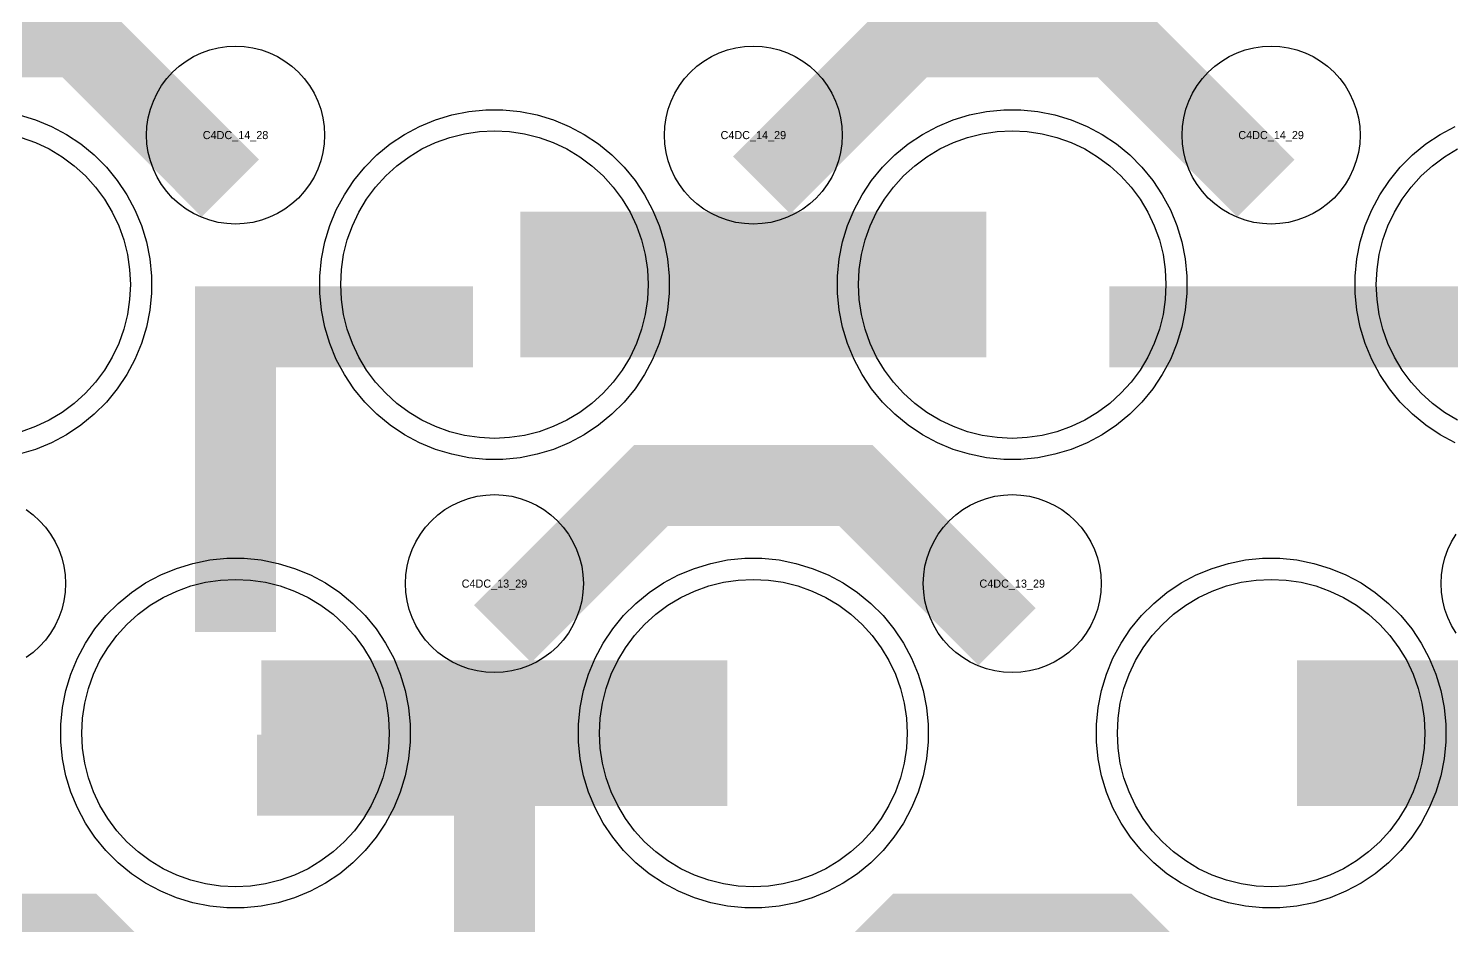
# Model space of a CAD drawing. Extents: x -11880 to 11880, y -14992 to 14992.
# Drawn here: x -2864 to -2424.2, y -13097.7 to -12820.5 of the extents above; entities that cross this region are included whole.
import ezdxf
from ezdxf.enums import TextEntityAlignment as Align

# ---------------------------------------------------------------- set-up
doc = ezdxf.new("R2010")
doc.units = 0
doc.header["$MEASUREMENT"] = 0
for name, color, linetype in [('GDS_775_DT_237', 138, 'CONTINUOUS'), ('RDL1_FS', 34, 'CONTINUOUS'), ('RDL_BS', 160, 'CONTINUOUS')]:
    doc.layers.add(name, color=color, linetype=linetype)

msp = doc.modelspace()

# ---------------------------------------------------------------- linework, layer by layer
at = {"layer": 'RDL1_FS'}
for points in [[(-2720, -12947.174), (-2724.657, -12946.945), (-2729.268, -12946.261), (-2733.791, -12945.129), (-2738.181, -12943.557), (-2742.395, -12941.565), (-2746.395, -12939.167), (-2750.14, -12936.389), (-2753.594, -12933.259), (-2756.724, -12929.805), (-2759.502, -12926.06), (-2761.9, -12922.06), (-2763.892, -12917.846), (-2765.464, -12913.456), (-2766.596, -12908.933), (-2767.28, -12904.322), (-2767.509, -12899.665), (-2767.28, -12895.008), (-2766.596, -12890.397), (-2765.464, -12885.874), (-2763.892, -12881.484), (-2761.9, -12877.27), (-2759.502, -12873.27), (-2756.724, -12869.525), (-2753.594, -12866.071), (-2750.14, -12862.941), (-2746.395, -12860.163), (-2742.395, -12857.765), (-2738.181, -12855.773), (-2733.791, -12854.201), (-2729.268, -12853.069), (-2724.657, -12852.385), (-2720, -12852.156), (-2715.343, -12852.385), (-2710.732, -12853.069), (-2706.209, -12854.201), (-2701.819, -12855.773), (-2697.605, -12857.765), (-2693.605, -12860.163), (-2689.86, -12862.941), (-2686.406, -12866.071), (-2683.276, -12869.525), (-2680.498, -12873.27), (-2678.1, -12877.27), (-2676.108, -12881.484), (-2674.536, -12885.874), (-2673.404, -12890.397), (-2672.72, -12895.008), (-2672.491, -12899.665), (-2672.72, -12904.322), (-2673.404, -12908.933), (-2674.536, -12913.456), (-2676.108, -12917.846), (-2678.1, -12922.06), (-2680.498, -12926.06), (-2683.276, -12929.805), (-2686.406, -12933.259), (-2689.86, -12936.389), (-2693.605, -12939.167), (-2697.605, -12941.565), (-2701.819, -12943.557), (-2706.209, -12945.129), (-2710.732, -12946.261), (-2715.343, -12946.945)], [(-2560, -12947.174), (-2564.657, -12946.945), (-2569.268, -12946.261), (-2573.791, -12945.129), (-2578.181, -12943.557), (-2582.395, -12941.565), (-2586.395, -12939.167), (-2590.14, -12936.389), (-2593.594, -12933.259), (-2596.724, -12929.805), (-2599.502, -12926.06), (-2601.9, -12922.06), (-2603.892, -12917.846), (-2605.464, -12913.456), (-2606.596, -12908.933), (-2607.28, -12904.322), (-2607.509, -12899.665), (-2607.28, -12895.008), (-2606.596, -12890.397), (-2605.464, -12885.874), (-2603.892, -12881.484), (-2601.9, -12877.27), (-2599.502, -12873.27), (-2596.724, -12869.525), (-2593.594, -12866.071), (-2590.14, -12862.941), (-2586.395, -12860.163), (-2582.395, -12857.765), (-2578.181, -12855.773), (-2573.791, -12854.201), (-2569.268, -12853.069), (-2564.657, -12852.385), (-2560, -12852.156), (-2555.343, -12852.385), (-2550.732, -12853.069), (-2546.209, -12854.201), (-2541.819, -12855.773), (-2537.605, -12857.765), (-2533.605, -12860.163), (-2529.86, -12862.941), (-2526.406, -12866.071), (-2523.276, -12869.525), (-2520.498, -12873.27), (-2518.1, -12877.27), (-2516.108, -12881.484), (-2514.536, -12885.874), (-2513.404, -12890.397), (-2512.72, -12895.008), (-2512.491, -12899.665), (-2512.72, -12904.322), (-2513.404, -12908.933), (-2514.536, -12913.456), (-2516.108, -12917.846), (-2518.1, -12922.06), (-2520.498, -12926.06), (-2523.276, -12929.805), (-2526.406, -12933.259), (-2529.86, -12936.389), (-2533.605, -12939.167), (-2537.605, -12941.565), (-2541.819, -12943.557), (-2546.209, -12945.129), (-2550.732, -12946.261), (-2555.343, -12946.945)], [(-2800, -13085.739), (-2804.657, -13085.51), (-2809.268, -13084.826), (-2813.791, -13083.694), (-2818.181, -13082.122), (-2822.395, -13080.13), (-2826.395, -13077.732), (-2830.14, -13074.954), (-2833.594, -13071.824), (-2836.724, -13068.37), (-2839.502, -13064.625), (-2841.9, -13060.625), (-2843.892, -13056.411), (-2845.464, -13052.021), (-2846.596, -13047.498), (-2847.28, -13042.887), (-2847.509, -13038.23), (-2847.28, -13033.573), (-2846.596, -13028.962), (-2845.464, -13024.439), (-2843.892, -13020.049), (-2841.9, -13015.835), (-2839.502, -13011.835), (-2836.724, -13008.09), (-2833.594, -13004.636), (-2830.14, -13001.506), (-2826.395, -12998.728), (-2822.395, -12996.33), (-2818.181, -12994.338), (-2813.791, -12992.766), (-2809.268, -12991.634), (-2804.657, -12990.95), (-2800, -12990.721), (-2795.343, -12990.95), (-2790.732, -12991.634), (-2786.209, -12992.766), (-2781.819, -12994.338), (-2777.605, -12996.33), (-2773.605, -12998.728), (-2769.86, -13001.506), (-2766.406, -13004.636), (-2763.276, -13008.09), (-2760.498, -13011.835), (-2758.1, -13015.835), (-2756.108, -13020.049), (-2754.536, -13024.439), (-2753.404, -13028.962), (-2752.72, -13033.573), (-2752.491, -13038.23), (-2752.72, -13042.887), (-2753.404, -13047.498), (-2754.536, -13052.021), (-2756.108, -13056.411), (-2758.1, -13060.625), (-2760.498, -13064.625), (-2763.276, -13068.37), (-2766.406, -13071.824), (-2769.86, -13074.954), (-2773.605, -13077.732), (-2777.605, -13080.13), (-2781.819, -13082.122), (-2786.209, -13083.694), (-2790.732, -13084.826), (-2795.343, -13085.51)], [(-2640, -13085.739), (-2644.657, -13085.51), (-2649.268, -13084.826), (-2653.791, -13083.694), (-2658.181, -13082.122), (-2662.395, -13080.13), (-2666.395, -13077.732), (-2670.14, -13074.954), (-2673.594, -13071.824), (-2676.724, -13068.37), (-2679.502, -13064.625), (-2681.9, -13060.625), (-2683.892, -13056.411), (-2685.464, -13052.021), (-2686.596, -13047.498), (-2687.28, -13042.887), (-2687.509, -13038.23), (-2687.28, -13033.573), (-2686.596, -13028.962), (-2685.464, -13024.439), (-2683.892, -13020.049), (-2681.9, -13015.835), (-2679.502, -13011.835), (-2676.724, -13008.09), (-2673.594, -13004.636), (-2670.14, -13001.506), (-2666.395, -12998.728), (-2662.395, -12996.33), (-2658.181, -12994.338), (-2653.791, -12992.766), (-2649.268, -12991.634), (-2644.657, -12990.95), (-2640, -12990.721), (-2635.343, -12990.95), (-2630.732, -12991.634), (-2626.209, -12992.766), (-2621.819, -12994.338), (-2617.605, -12996.33), (-2613.605, -12998.728), (-2609.86, -13001.506), (-2606.406, -13004.636), (-2603.276, -13008.09), (-2600.498, -13011.835), (-2598.1, -13015.835), (-2596.108, -13020.049), (-2594.536, -13024.439), (-2593.404, -13028.962), (-2592.72, -13033.573), (-2592.491, -13038.23), (-2592.72, -13042.887), (-2593.404, -13047.498), (-2594.536, -13052.021), (-2596.108, -13056.411), (-2598.1, -13060.625), (-2600.498, -13064.625), (-2603.276, -13068.37), (-2606.406, -13071.824), (-2609.86, -13074.954), (-2613.605, -13077.732), (-2617.605, -13080.13), (-2621.819, -13082.122), (-2626.209, -13083.694), (-2630.732, -13084.826), (-2635.343, -13085.51)], [(-2480, -13085.739), (-2484.657, -13085.51), (-2489.268, -13084.826), (-2493.791, -13083.694), (-2498.181, -13082.122), (-2502.395, -13080.13), (-2506.395, -13077.732), (-2510.14, -13074.954), (-2513.594, -13071.824), (-2516.724, -13068.37), (-2519.502, -13064.625), (-2521.9, -13060.625), (-2523.892, -13056.411), (-2525.464, -13052.021), (-2526.596, -13047.498), (-2527.28, -13042.887), (-2527.509, -13038.23), (-2527.28, -13033.573), (-2526.596, -13028.962), (-2525.464, -13024.439), (-2523.892, -13020.049), (-2521.9, -13015.835), (-2519.502, -13011.835), (-2516.724, -13008.09), (-2513.594, -13004.636), (-2510.14, -13001.506), (-2506.395, -12998.728), (-2502.395, -12996.33), (-2498.181, -12994.338), (-2493.791, -12992.766), (-2489.268, -12991.634), (-2484.657, -12990.95), (-2480, -12990.721), (-2475.343, -12990.95), (-2470.732, -12991.634), (-2466.209, -12992.766), (-2461.819, -12994.338), (-2457.605, -12996.33), (-2453.605, -12998.728), (-2449.86, -13001.506), (-2446.406, -13004.636), (-2443.276, -13008.09), (-2440.498, -13011.835), (-2438.1, -13015.835), (-2436.108, -13020.049), (-2434.536, -13024.439), (-2433.404, -13028.962), (-2432.72, -13033.573), (-2432.491, -13038.23), (-2432.72, -13042.887), (-2433.404, -13047.498), (-2434.536, -13052.021), (-2436.108, -13056.411), (-2438.1, -13060.625), (-2440.498, -13064.625), (-2443.276, -13068.37), (-2446.406, -13071.824), (-2449.86, -13074.954), (-2453.605, -13077.732), (-2457.605, -13080.13), (-2461.819, -13082.122), (-2466.209, -13083.694), (-2470.732, -13084.826), (-2475.343, -13085.51)]]:
    msp.add_lwpolyline(points, close=True, dxfattribs=at)
at = {"layer": 'RDL1_FS', "color": 240, "true_color": 0xed1f24}
msp.add_lwpolyline([(-2866.209, -12854.201), (-2861.819, -12855.773), (-2857.605, -12857.765), (-2853.605, -12860.163), (-2849.86, -12862.941), (-2846.406, -12866.071), (-2843.276, -12869.525), (-2840.498, -12873.27), (-2838.1, -12877.27), (-2836.108, -12881.484), (-2834.536, -12885.874), (-2833.404, -12890.397), (-2832.72, -12895.008), (-2832.491, -12899.665), (-2832.72, -12904.322), (-2833.404, -12908.933), (-2834.536, -12913.456), (-2836.108, -12917.846), (-2838.1, -12922.06), (-2840.498, -12926.06), (-2843.276, -12929.805), (-2846.406, -12933.259), (-2849.86, -12936.389), (-2853.605, -12939.167), (-2857.605, -12941.565), (-2861.819, -12943.557), (-2866.209, -12945.129)], dxfattribs=at)
at = {"layer": 'RDL1_FS'}
msp.add_lwpolyline([(-2422.395, -12941.565), (-2426.395, -12939.167), (-2430.14, -12936.389), (-2433.594, -12933.259), (-2436.724, -12929.805), (-2439.502, -12926.06), (-2441.9, -12922.06), (-2443.892, -12917.846), (-2445.464, -12913.456), (-2446.596, -12908.933), (-2447.28, -12904.322), (-2447.509, -12899.665), (-2447.28, -12895.008), (-2446.596, -12890.397), (-2445.464, -12885.874), (-2443.892, -12881.484), (-2441.9, -12877.27), (-2439.502, -12873.27), (-2436.724, -12869.525), (-2433.594, -12866.071), (-2430.14, -12862.941), (-2426.395, -12860.163), (-2422.395, -12857.765)], dxfattribs=at)
for points in [[(-2711.998, -12899.665, 45, 45, 0), (-2639.998, -12899.665, 45, 45, 0)], [(-2639.998, -12899.665, 45, 45, 0), (-2567.998, -12899.665, 45, 45, 0)], [(-2791.998, -13038.23, 45, 45, 0), (-2719.998, -13038.23, 45, 45, 0)], [(-2719.998, -13038.23, 45, 45, 0), (-2647.998, -13038.23, 45, 45, 0)], [(-2471.998, -13038.23, 45, 45, 0), (-2399.998, -13038.23, 45, 45, 0)]]:
    msp.add_lwpolyline(points, format="xyseb", dxfattribs=at)
at = {"layer": 'RDL_BS'}
for points in [[(-2801.599, -12869.878, 25, 25, 0), (-2848.313, -12823.164, 25, 25, 0), (-2878.071, -12823.164, 25, 25, 0)], [(-2637.438, -12868.979, 25, 25, 0), (-2591.623, -12823.164, 25, 25, 0), (-2558.07, -12823.164, 25, 25, 0)], [(-2481.599, -12869.878, 25, 25, 0), (-2528.313, -12823.164, 25, 25, 0), (-2558.071, -12823.164, 25, 25, 0)], [(-2800, -13006.955, 25, 25, 0), (-2800, -12900.178, 25, 25, 0)], [(-2812.5, -12912.678, 25, 25, 0), (-2726.667, -12912.678, 25, 25, 0)], [(-2772.944, -12912.678, 25, 25, 0), (-2731.74, -12912.678, 25, 25, 0)], [(-2529.984, -12912.678, 25, 25, 0), (-2420.719, -12912.678, 25, 25, 0)], [(-2800, -12930.647, 25, 25, 0), (-2800, -12976.267, 25, 25, 0)], [(-2717.438, -13007.544, 25, 25, 0), (-2671.623, -12961.729, 25, 25, 0), (-2638.07, -12961.729, 25, 25, 0)], [(-2561.599, -13008.443, 25, 25, 0), (-2608.313, -12961.729, 25, 25, 0), (-2638.071, -12961.729, 25, 25, 0)], [(-2720, -13145.52, 25, 25, 0), (-2720, -13038.743, 25, 25, 0)], [(-2707.5, -13051.243, 25, 25, 0), (-2793.333, -13051.243, 25, 25, 0)], [(-2747.056, -13051.243, 25, 25, 0), (-2788.26, -13051.243, 25, 25, 0)], [(-2720, -13069.212, 25, 25, 0), (-2720, -13114.832, 25, 25, 0)], [(-2801.599, -13147.008, 25, 25, 0), (-2848.313, -13100.294, 25, 25, 0), (-2878.071, -13100.294, 25, 25, 0)], [(-2637.438, -13146.109, 25, 25, 0), (-2591.623, -13100.294, 25, 25, 0), (-2558.07, -13100.294, 25, 25, 0)], [(-2481.599, -13147.008, 25, 25, 0), (-2528.313, -13100.294, 25, 25, 0), (-2558.071, -13100.294, 25, 25, 0)]]:
    msp.add_lwpolyline(points, format="xyseb", dxfattribs=at)
for points in [[(-2800, -12880.971), (-2802.693, -12880.839), (-2805.365, -12880.443), (-2807.984, -12879.786), (-2810.519, -12878.879), (-2812.956, -12877.727), (-2815.28, -12876.334), (-2817.443, -12874.731), (-2819.442, -12872.919), (-2821.254, -12870.92), (-2822.857, -12868.757), (-2824.25, -12866.433), (-2825.402, -12863.996), (-2826.309, -12861.461), (-2826.966, -12858.842), (-2827.362, -12856.17), (-2827.494, -12853.477), (-2827.362, -12850.784), (-2826.966, -12848.112), (-2826.309, -12845.493), (-2825.402, -12842.958), (-2824.25, -12840.521), (-2822.857, -12838.197), (-2821.254, -12836.034), (-2819.442, -12834.035), (-2817.443, -12832.223), (-2815.28, -12830.62), (-2812.956, -12829.227), (-2810.519, -12828.075), (-2807.984, -12827.168), (-2805.365, -12826.511), (-2802.693, -12826.115), (-2800, -12825.983), (-2797.307, -12826.115), (-2794.635, -12826.511), (-2792.016, -12827.168), (-2789.481, -12828.075), (-2787.044, -12829.227), (-2784.72, -12830.62), (-2782.557, -12832.223), (-2780.558, -12834.035), (-2778.746, -12836.034), (-2777.143, -12838.197), (-2775.75, -12840.521), (-2774.598, -12842.958), (-2773.691, -12845.493), (-2773.034, -12848.112), (-2772.638, -12850.784), (-2772.506, -12853.477), (-2772.638, -12856.17), (-2773.034, -12858.842), (-2773.691, -12861.461), (-2774.598, -12863.996), (-2775.75, -12866.433), (-2777.143, -12868.757), (-2778.746, -12870.92), (-2780.558, -12872.919), (-2782.557, -12874.731), (-2784.72, -12876.334), (-2787.044, -12877.727), (-2789.481, -12878.879), (-2792.016, -12879.786), (-2794.635, -12880.443), (-2797.307, -12880.839)], [(-2640, -12880.971), (-2642.693, -12880.839), (-2645.365, -12880.443), (-2647.984, -12879.786), (-2650.519, -12878.879), (-2652.956, -12877.727), (-2655.28, -12876.334), (-2657.443, -12874.731), (-2659.442, -12872.919), (-2661.254, -12870.92), (-2662.857, -12868.757), (-2664.25, -12866.433), (-2665.402, -12863.996), (-2666.309, -12861.461), (-2666.966, -12858.842), (-2667.362, -12856.17), (-2667.494, -12853.477), (-2667.362, -12850.784), (-2666.966, -12848.112), (-2666.309, -12845.493), (-2665.402, -12842.958), (-2664.25, -12840.521), (-2662.857, -12838.197), (-2661.254, -12836.034), (-2659.442, -12834.035), (-2657.443, -12832.223), (-2655.28, -12830.62), (-2652.956, -12829.227), (-2650.519, -12828.075), (-2647.984, -12827.168), (-2645.365, -12826.511), (-2642.693, -12826.115), (-2640, -12825.983), (-2637.307, -12826.115), (-2634.635, -12826.511), (-2632.016, -12827.168), (-2629.481, -12828.075), (-2627.044, -12829.227), (-2624.72, -12830.62), (-2622.557, -12832.223), (-2620.558, -12834.035), (-2618.746, -12836.034), (-2617.143, -12838.197), (-2615.75, -12840.521), (-2614.598, -12842.958), (-2613.691, -12845.493), (-2613.034, -12848.112), (-2612.638, -12850.784), (-2612.506, -12853.477), (-2612.638, -12856.17), (-2613.034, -12858.842), (-2613.691, -12861.461), (-2614.598, -12863.996), (-2615.75, -12866.433), (-2617.143, -12868.757), (-2618.746, -12870.92), (-2620.558, -12872.919), (-2622.557, -12874.731), (-2624.72, -12876.334), (-2627.044, -12877.727), (-2629.481, -12878.879), (-2632.016, -12879.786), (-2634.635, -12880.443), (-2637.307, -12880.839)], [(-2480, -12880.971), (-2482.693, -12880.839), (-2485.365, -12880.443), (-2487.984, -12879.786), (-2490.519, -12878.879), (-2492.956, -12877.727), (-2495.28, -12876.334), (-2497.443, -12874.731), (-2499.442, -12872.919), (-2501.254, -12870.92), (-2502.857, -12868.757), (-2504.25, -12866.433), (-2505.402, -12863.996), (-2506.309, -12861.461), (-2506.966, -12858.842), (-2507.362, -12856.17), (-2507.494, -12853.477), (-2507.362, -12850.784), (-2506.966, -12848.112), (-2506.309, -12845.493), (-2505.402, -12842.958), (-2504.25, -12840.521), (-2502.857, -12838.197), (-2501.254, -12836.034), (-2499.442, -12834.035), (-2497.443, -12832.223), (-2495.28, -12830.62), (-2492.956, -12829.227), (-2490.519, -12828.075), (-2487.984, -12827.168), (-2485.365, -12826.511), (-2482.693, -12826.115), (-2480, -12825.983), (-2477.307, -12826.115), (-2474.635, -12826.511), (-2472.016, -12827.168), (-2469.481, -12828.075), (-2467.044, -12829.227), (-2464.72, -12830.62), (-2462.557, -12832.223), (-2460.558, -12834.035), (-2458.746, -12836.034), (-2457.143, -12838.197), (-2455.75, -12840.521), (-2454.598, -12842.958), (-2453.691, -12845.493), (-2453.034, -12848.112), (-2452.638, -12850.784), (-2452.506, -12853.477), (-2452.638, -12856.17), (-2453.034, -12858.842), (-2453.691, -12861.461), (-2454.598, -12863.996), (-2455.75, -12866.433), (-2457.143, -12868.757), (-2458.746, -12870.92), (-2460.558, -12872.919), (-2462.557, -12874.731), (-2464.72, -12876.334), (-2467.044, -12877.727), (-2469.481, -12878.879), (-2472.016, -12879.786), (-2474.635, -12880.443), (-2477.307, -12880.839)], [(-2722.644, -12953.665), (-2727.938, -12953.148), (-2733.165, -12952.102), (-2738.205, -12950.571), (-2743.115, -12948.54), (-2747.777, -12946.048), (-2752.191, -12943.101), (-2756.292, -12939.739), (-2760.074, -12935.957), (-2763.436, -12931.856), (-2766.383, -12927.442), (-2768.875, -12922.78), (-2770.906, -12917.87), (-2772.437, -12912.83), (-2773.483, -12907.603), (-2774, -12902.309), (-2774, -12897.021), (-2773.483, -12891.727), (-2772.437, -12886.5), (-2770.906, -12881.46), (-2768.875, -12876.55), (-2766.383, -12871.888), (-2763.436, -12867.474), (-2760.074, -12863.373), (-2756.292, -12859.591), (-2752.191, -12856.229), (-2747.777, -12853.282), (-2743.115, -12850.79), (-2738.205, -12848.759), (-2733.165, -12847.228), (-2727.938, -12846.182), (-2722.644, -12845.665), (-2717.356, -12845.665), (-2712.062, -12846.182), (-2706.835, -12847.228), (-2701.795, -12848.759), (-2696.885, -12850.79), (-2692.223, -12853.282), (-2687.809, -12856.229), (-2683.708, -12859.591), (-2679.926, -12863.373), (-2676.564, -12867.474), (-2673.617, -12871.888), (-2671.125, -12876.55), (-2669.094, -12881.46), (-2667.563, -12886.5), (-2666.517, -12891.727), (-2666, -12897.021), (-2666, -12902.309), (-2666.517, -12907.603), (-2667.563, -12912.83), (-2669.094, -12917.87), (-2671.125, -12922.78), (-2673.617, -12927.442), (-2676.564, -12931.856), (-2679.926, -12935.957), (-2683.708, -12939.739), (-2687.809, -12943.101), (-2692.223, -12946.048), (-2696.885, -12948.54), (-2701.795, -12950.571), (-2706.835, -12952.102), (-2712.062, -12953.148), (-2717.356, -12953.665)], [(-2562.644, -12953.665), (-2567.938, -12953.148), (-2573.165, -12952.102), (-2578.205, -12950.571), (-2583.115, -12948.54), (-2587.777, -12946.048), (-2592.191, -12943.101), (-2596.292, -12939.739), (-2600.074, -12935.957), (-2603.436, -12931.856), (-2606.383, -12927.442), (-2608.875, -12922.78), (-2610.906, -12917.87), (-2612.437, -12912.83), (-2613.483, -12907.603), (-2614, -12902.309), (-2614, -12897.021), (-2613.483, -12891.727), (-2612.437, -12886.5), (-2610.906, -12881.46), (-2608.875, -12876.55), (-2606.383, -12871.888), (-2603.436, -12867.474), (-2600.074, -12863.373), (-2596.292, -12859.591), (-2592.191, -12856.229), (-2587.777, -12853.282), (-2583.115, -12850.79), (-2578.205, -12848.759), (-2573.165, -12847.228), (-2567.938, -12846.182), (-2562.644, -12845.665), (-2557.356, -12845.665), (-2552.062, -12846.182), (-2546.835, -12847.228), (-2541.795, -12848.759), (-2536.885, -12850.79), (-2532.223, -12853.282), (-2527.809, -12856.229), (-2523.708, -12859.591), (-2519.926, -12863.373), (-2516.564, -12867.474), (-2513.617, -12871.888), (-2511.125, -12876.55), (-2509.094, -12881.46), (-2507.563, -12886.5), (-2506.517, -12891.727), (-2506, -12897.021), (-2506, -12902.309), (-2506.517, -12907.603), (-2507.563, -12912.83), (-2509.094, -12917.87), (-2511.125, -12922.78), (-2513.617, -12927.442), (-2516.564, -12931.856), (-2519.926, -12935.957), (-2523.708, -12939.739), (-2527.809, -12943.101), (-2532.223, -12946.048), (-2536.885, -12948.54), (-2541.795, -12950.571), (-2546.835, -12952.102), (-2552.062, -12953.148), (-2557.356, -12953.665)], [(-2720, -13019.536), (-2722.693, -13019.404), (-2725.365, -13019.008), (-2727.984, -13018.351), (-2730.519, -13017.444), (-2732.956, -13016.292), (-2735.28, -13014.899), (-2737.443, -13013.296), (-2739.442, -13011.484), (-2741.254, -13009.485), (-2742.857, -13007.322), (-2744.25, -13004.998), (-2745.402, -13002.561), (-2746.309, -13000.026), (-2746.966, -12997.407), (-2747.362, -12994.735), (-2747.494, -12992.042), (-2747.362, -12989.349), (-2746.966, -12986.677), (-2746.309, -12984.058), (-2745.402, -12981.523), (-2744.25, -12979.086), (-2742.857, -12976.762), (-2741.254, -12974.599), (-2739.442, -12972.6), (-2737.443, -12970.788), (-2735.28, -12969.185), (-2732.956, -12967.792), (-2730.519, -12966.64), (-2727.984, -12965.733), (-2725.365, -12965.076), (-2722.693, -12964.68), (-2720, -12964.548), (-2717.307, -12964.68), (-2714.635, -12965.076), (-2712.016, -12965.733), (-2709.481, -12966.64), (-2707.044, -12967.792), (-2704.72, -12969.185), (-2702.557, -12970.788), (-2700.558, -12972.6), (-2698.746, -12974.599), (-2697.143, -12976.762), (-2695.75, -12979.086), (-2694.598, -12981.523), (-2693.691, -12984.058), (-2693.034, -12986.677), (-2692.638, -12989.349), (-2692.506, -12992.042), (-2692.638, -12994.735), (-2693.034, -12997.407), (-2693.691, -13000.026), (-2694.598, -13002.561), (-2695.75, -13004.998), (-2697.143, -13007.322), (-2698.746, -13009.485), (-2700.558, -13011.484), (-2702.557, -13013.296), (-2704.72, -13014.899), (-2707.044, -13016.292), (-2709.481, -13017.444), (-2712.016, -13018.351), (-2714.635, -13019.008), (-2717.307, -13019.404)], [(-2560, -13019.536), (-2562.693, -13019.404), (-2565.365, -13019.008), (-2567.984, -13018.351), (-2570.519, -13017.444), (-2572.956, -13016.292), (-2575.28, -13014.899), (-2577.443, -13013.296), (-2579.442, -13011.484), (-2581.254, -13009.485), (-2582.857, -13007.322), (-2584.25, -13004.998), (-2585.402, -13002.561), (-2586.309, -13000.026), (-2586.966, -12997.407), (-2587.362, -12994.735), (-2587.494, -12992.042), (-2587.362, -12989.349), (-2586.966, -12986.677), (-2586.309, -12984.058), (-2585.402, -12981.523), (-2584.25, -12979.086), (-2582.857, -12976.762), (-2581.254, -12974.599), (-2579.442, -12972.6), (-2577.443, -12970.788), (-2575.28, -12969.185), (-2572.956, -12967.792), (-2570.519, -12966.64), (-2567.984, -12965.733), (-2565.365, -12965.076), (-2562.693, -12964.68), (-2560, -12964.548), (-2557.307, -12964.68), (-2554.635, -12965.076), (-2552.016, -12965.733), (-2549.481, -12966.64), (-2547.044, -12967.792), (-2544.72, -12969.185), (-2542.557, -12970.788), (-2540.558, -12972.6), (-2538.746, -12974.599), (-2537.143, -12976.762), (-2535.75, -12979.086), (-2534.598, -12981.523), (-2533.691, -12984.058), (-2533.034, -12986.677), (-2532.638, -12989.349), (-2532.506, -12992.042), (-2532.638, -12994.735), (-2533.034, -12997.407), (-2533.691, -13000.026), (-2534.598, -13002.561), (-2535.75, -13004.998), (-2537.143, -13007.322), (-2538.746, -13009.485), (-2540.558, -13011.484), (-2542.557, -13013.296), (-2544.72, -13014.899), (-2547.044, -13016.292), (-2549.481, -13017.444), (-2552.016, -13018.351), (-2554.635, -13019.008), (-2557.307, -13019.404)], [(-2802.644, -13092.23), (-2807.938, -13091.713), (-2813.165, -13090.667), (-2818.205, -13089.136), (-2823.115, -13087.105), (-2827.777, -13084.613), (-2832.191, -13081.666), (-2836.292, -13078.304), (-2840.074, -13074.522), (-2843.436, -13070.421), (-2846.383, -13066.007), (-2848.875, -13061.345), (-2850.906, -13056.435), (-2852.437, -13051.395), (-2853.483, -13046.168), (-2854, -13040.874), (-2854, -13035.586), (-2853.483, -13030.292), (-2852.437, -13025.065), (-2850.906, -13020.025), (-2848.875, -13015.115), (-2846.383, -13010.453), (-2843.436, -13006.039), (-2840.074, -13001.938), (-2836.292, -12998.156), (-2832.191, -12994.794), (-2827.777, -12991.847), (-2823.115, -12989.355), (-2818.205, -12987.324), (-2813.165, -12985.793), (-2807.938, -12984.747), (-2802.644, -12984.23), (-2797.356, -12984.23), (-2792.062, -12984.747), (-2786.835, -12985.793), (-2781.795, -12987.324), (-2776.885, -12989.355), (-2772.223, -12991.847), (-2767.809, -12994.794), (-2763.708, -12998.156), (-2759.926, -13001.938), (-2756.564, -13006.039), (-2753.617, -13010.453), (-2751.125, -13015.115), (-2749.094, -13020.025), (-2747.563, -13025.065), (-2746.517, -13030.292), (-2746, -13035.586), (-2746, -13040.874), (-2746.517, -13046.168), (-2747.563, -13051.395), (-2749.094, -13056.435), (-2751.125, -13061.345), (-2753.617, -13066.007), (-2756.564, -13070.421), (-2759.926, -13074.522), (-2763.708, -13078.304), (-2767.809, -13081.666), (-2772.223, -13084.613), (-2776.885, -13087.105), (-2781.795, -13089.136), (-2786.835, -13090.667), (-2792.062, -13091.713), (-2797.356, -13092.23)], [(-2642.644, -13092.23), (-2647.938, -13091.713), (-2653.165, -13090.667), (-2658.205, -13089.136), (-2663.115, -13087.105), (-2667.777, -13084.613), (-2672.191, -13081.666), (-2676.292, -13078.304), (-2680.074, -13074.522), (-2683.436, -13070.421), (-2686.383, -13066.007), (-2688.875, -13061.345), (-2690.906, -13056.435), (-2692.437, -13051.395), (-2693.483, -13046.168), (-2694, -13040.874), (-2694, -13035.586), (-2693.483, -13030.292), (-2692.437, -13025.065), (-2690.906, -13020.025), (-2688.875, -13015.115), (-2686.383, -13010.453), (-2683.436, -13006.039), (-2680.074, -13001.938), (-2676.292, -12998.156), (-2672.191, -12994.794), (-2667.777, -12991.847), (-2663.115, -12989.355), (-2658.205, -12987.324), (-2653.165, -12985.793), (-2647.938, -12984.747), (-2642.644, -12984.23), (-2637.356, -12984.23), (-2632.062, -12984.747), (-2626.835, -12985.793), (-2621.795, -12987.324), (-2616.885, -12989.355), (-2612.223, -12991.847), (-2607.809, -12994.794), (-2603.708, -12998.156), (-2599.926, -13001.938), (-2596.564, -13006.039), (-2593.617, -13010.453), (-2591.125, -13015.115), (-2589.094, -13020.025), (-2587.563, -13025.065), (-2586.517, -13030.292), (-2586, -13035.586), (-2586, -13040.874), (-2586.517, -13046.168), (-2587.563, -13051.395), (-2589.094, -13056.435), (-2591.125, -13061.345), (-2593.617, -13066.007), (-2596.564, -13070.421), (-2599.926, -13074.522), (-2603.708, -13078.304), (-2607.809, -13081.666), (-2612.223, -13084.613), (-2616.885, -13087.105), (-2621.795, -13089.136), (-2626.835, -13090.667), (-2632.062, -13091.713), (-2637.356, -13092.23)], [(-2482.644, -13092.23), (-2487.938, -13091.713), (-2493.165, -13090.667), (-2498.205, -13089.136), (-2503.115, -13087.105), (-2507.777, -13084.613), (-2512.191, -13081.666), (-2516.292, -13078.304), (-2520.074, -13074.522), (-2523.436, -13070.421), (-2526.383, -13066.007), (-2528.875, -13061.345), (-2530.906, -13056.435), (-2532.437, -13051.395), (-2533.483, -13046.168), (-2534, -13040.874), (-2534, -13035.586), (-2533.483, -13030.292), (-2532.437, -13025.065), (-2530.906, -13020.025), (-2528.875, -13015.115), (-2526.383, -13010.453), (-2523.436, -13006.039), (-2520.074, -13001.938), (-2516.292, -12998.156), (-2512.191, -12994.794), (-2507.777, -12991.847), (-2503.115, -12989.355), (-2498.205, -12987.324), (-2493.165, -12985.793), (-2487.938, -12984.747), (-2482.644, -12984.23), (-2477.356, -12984.23), (-2472.062, -12984.747), (-2466.835, -12985.793), (-2461.795, -12987.324), (-2456.885, -12989.355), (-2452.223, -12991.847), (-2447.809, -12994.794), (-2443.708, -12998.156), (-2439.926, -13001.938), (-2436.564, -13006.039), (-2433.617, -13010.453), (-2431.125, -13015.115), (-2429.094, -13020.025), (-2427.563, -13025.065), (-2426.517, -13030.292), (-2426, -13035.586), (-2426, -13040.874), (-2426.517, -13046.168), (-2427.563, -13051.395), (-2429.094, -13056.435), (-2431.125, -13061.345), (-2433.617, -13066.007), (-2436.564, -13070.421), (-2439.926, -13074.522), (-2443.708, -13078.304), (-2447.809, -13081.666), (-2452.223, -13084.613), (-2456.885, -13087.105), (-2461.795, -13089.136), (-2466.835, -13090.667), (-2472.062, -13091.713), (-2477.356, -13092.23)]]:
    msp.add_lwpolyline(points, close=True, dxfattribs=at)
at = {"layer": 'RDL_BS', "color": 240, "true_color": 0xed1f24}
msp.add_lwpolyline([(-2866.835, -12847.228), (-2861.795, -12848.759), (-2856.885, -12850.79), (-2852.223, -12853.282), (-2847.809, -12856.229), (-2843.708, -12859.591), (-2839.926, -12863.373), (-2836.564, -12867.474), (-2833.617, -12871.888), (-2831.125, -12876.55), (-2829.094, -12881.46), (-2827.563, -12886.5), (-2826.517, -12891.727), (-2826, -12897.021), (-2826, -12902.309), (-2826.517, -12907.603), (-2827.563, -12912.83), (-2829.094, -12917.87), (-2831.125, -12922.78), (-2833.617, -12927.442), (-2836.564, -12931.856), (-2839.926, -12935.957), (-2843.708, -12939.739), (-2847.809, -12943.101), (-2852.223, -12946.048), (-2856.885, -12948.54), (-2861.795, -12950.571), (-2866.835, -12952.102)], dxfattribs=at)
at = {"layer": 'RDL_BS'}
for points in [[(-2423.115, -12948.54), (-2427.777, -12946.048), (-2432.191, -12943.101), (-2436.292, -12939.739), (-2440.074, -12935.957), (-2443.436, -12931.856), (-2446.383, -12927.442), (-2448.875, -12922.78), (-2450.906, -12917.87), (-2452.437, -12912.83), (-2453.483, -12907.603), (-2454, -12902.309), (-2454, -12897.021), (-2453.483, -12891.727), (-2452.437, -12886.5), (-2450.906, -12881.46), (-2448.875, -12876.55), (-2446.383, -12871.888), (-2443.436, -12867.474), (-2440.074, -12863.373), (-2436.292, -12859.591), (-2432.191, -12856.229), (-2427.777, -12853.282), (-2423.115, -12850.79)], [(-2864.72, -12969.185), (-2862.557, -12970.788), (-2860.558, -12972.6), (-2858.746, -12974.599), (-2857.143, -12976.762), (-2855.75, -12979.086), (-2854.598, -12981.523), (-2853.691, -12984.058), (-2853.034, -12986.677), (-2852.638, -12989.349), (-2852.506, -12992.042), (-2852.638, -12994.735), (-2853.034, -12997.407), (-2853.691, -13000.026), (-2854.598, -13002.561), (-2855.75, -13004.998), (-2857.143, -13007.322), (-2858.746, -13009.485), (-2860.558, -13011.484), (-2862.557, -13013.296), (-2864.72, -13014.899)], [(-2422.857, -13007.322), (-2424.25, -13004.998), (-2425.402, -13002.561), (-2426.309, -13000.026), (-2426.966, -12997.407), (-2427.362, -12994.735), (-2427.494, -12992.042), (-2427.362, -12989.349), (-2426.966, -12986.677), (-2426.309, -12984.058), (-2425.402, -12981.523), (-2424.25, -12979.086), (-2422.857, -12976.762)]]:
    msp.add_lwpolyline(points, dxfattribs=at)

# ---------------------------------------------------------------- texts
at = {"layer": 'GDS_775_DT_237'}
for s, p in [('C4DC_14_28', (-2800, -12853.477)), ('C4DC_14_28', (-2800, -12853.477)), ('C4DC_14_29', (-2640, -12853.477)), ('C4DC_14_29', (-2640, -12853.477)), ('C4DC_14_29', (-2480, -12853.477)), ('C4DC_14_29', (-2480, -12853.477)), ('C4DC_13_29', (-2720, -12992.042)), ('C4DC_13_29', (-2720, -12992.042)), ('C4DC_13_29', (-2560, -12992.042)), ('C4DC_13_29', (-2560, -12992.042))]:
    msp.add_text(s, height=2.5, dxfattribs=at).set_placement(p, align=Align.MIDDLE_CENTER)

doc.saveas('drawing.dxf')
